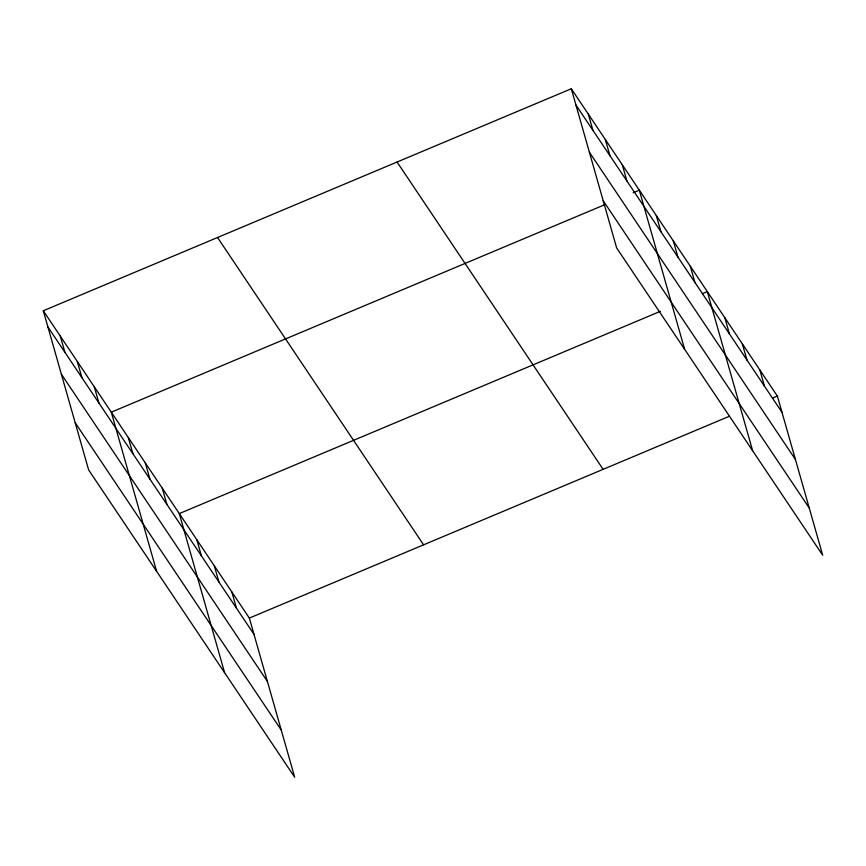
<?xml version="1.0" encoding="UTF-8"?>
<svg xmlns="http://www.w3.org/2000/svg" width="866" height="866" viewBox="0 0 866 866"><rect width="100%" height="100%" fill="white"/><g stroke="black" fill="none" stroke-linecap="round" stroke-linejoin="round"><path stroke-width="1.3" d="M43.3 310.764L249.354 618.075L294.689 777.235L88.635 469.924L43.3 310.764L571.311 88.765L777.365 396.076L822.7 555.236L616.646 247.925L571.311 88.765M604.706 204.722L111.292 412.184L156.638 571.333M633.133 192.772L639.314 190.174L684.649 349.334M660.347 311.338L179.294 513.592L224.63 672.752M702.358 293.671L707.305 291.593L752.641 450.753M249.354 618.075L729.172 416.34M772.418 398.154L777.365 396.076M575.933 104.981L781.987 412.292M589.367 152.156L795.421 459.467M603.212 200.75L809.266 508.061M397.072 162.029L603.115 469.34M217.539 237.501L423.593 544.822M47.922 326.98L253.965 634.291M61.356 374.155L267.41 681.466M75.201 422.749L281.244 730.07M759.85 369.955L764.472 386.171M742.335 343.834L746.957 360.05M724.82 317.714L729.443 333.93M690.31 266.241L694.922 282.457M673.304 240.889L677.926 257.105M656.309 215.537L660.931 231.752M622.308 164.821L626.93 181.037M605.312 139.469L609.935 155.685M588.317 114.117L592.929 130.333M231.839 591.954L236.45 608.17M214.324 565.834L218.936 582.049M196.809 539.713L201.432 555.929M162.288 488.24L166.911 504.456M145.293 462.888L149.915 479.104M128.298 437.536L132.92 453.752M94.297 386.821L98.919 403.047M77.301 361.468L81.913 377.695M60.295 336.116L64.918 352.332"/></g></svg>
